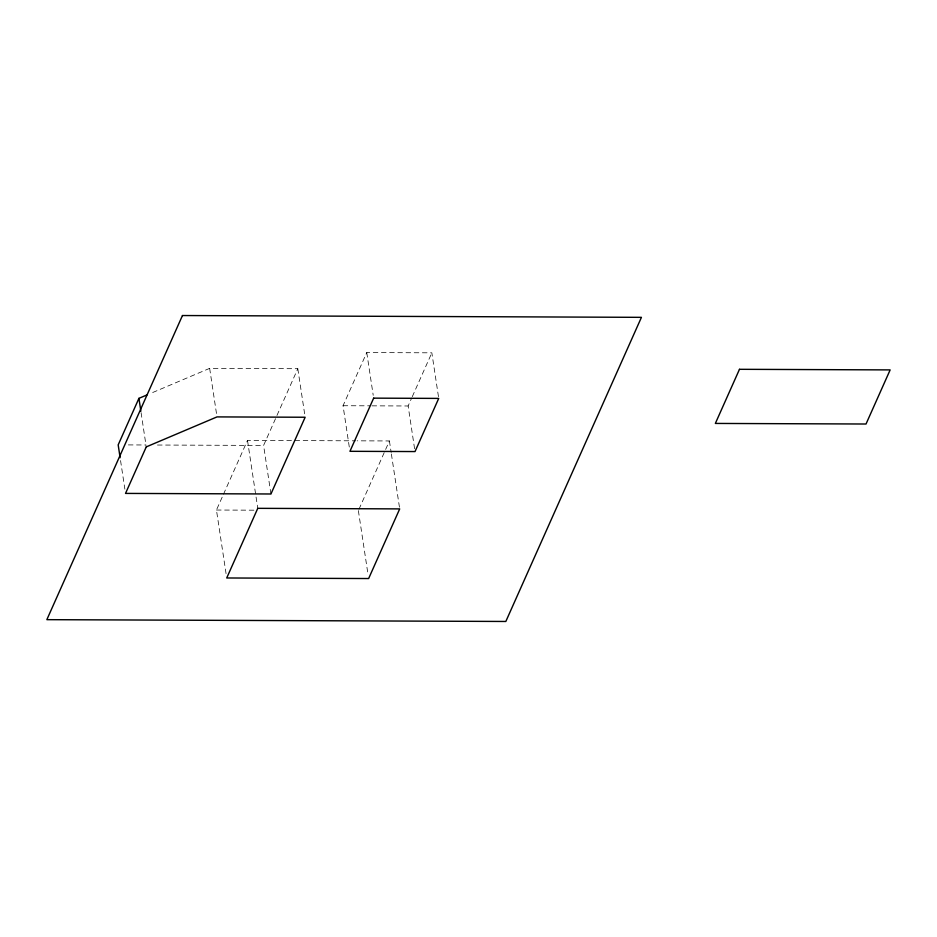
<?xml version="1.0" encoding="UTF-8"?>
<svg xmlns="http://www.w3.org/2000/svg" width="937" height="937" viewBox="0 0 937 937"><rect width="100%" height="100%" fill="white"/><g stroke="black" fill="none" stroke-linecap="round" stroke-linejoin="round"><path stroke-width="0.7" stroke-dasharray="4.68 3.51" d="M226.063 573.643L216.447 510.033L222.889 495.579M223.475 494.267L247.497 440.39L355.767 440.823M270.934 493.986L263.59 445.438L297.802 368.709L209.654 368.358L149.592 393.821M349.29 447.031L343.047 405.721L366.754 352.558L431.84 352.816L438.516 396.972M358.953 509.283L389.417 440.952L357.231 440.823M414.587 448.718L408.134 405.979L411.683 398.002M412.28 396.679L431.84 352.816M343.047 405.721L370.525 405.826M371.977 405.838L408.134 405.979M128.357 444.911L145.809 444.981M157.439 445.028L263.59 445.438M216.447 510.033L254.489 510.185M389.417 440.952L391.174 452.512M391.385 453.965L399.701 508.896M366.754 352.558L373.219 395.297M358.367 510.595L367.983 574.194M297.802 368.709L304.935 415.817M247.497 440.39L257.769 508.334M209.654 368.358L216.564 414.049M141.077 412.631L146.043 445.462M120.557 460.571L124.867 489.137"/><path stroke-width="1.41" d="M146.922 394.957L138.922 398.354L118.179 444.876L120.123 457.724M138.922 398.354L140.866 411.202M182.457 315.535L46.85 619.662L505.828 621.465L641.435 317.338L182.457 315.535M146.266 446.89L125.523 493.412L270.934 493.986L305.146 417.246L216.997 416.906L146.266 446.89M257.769 508.334L226.719 577.977L368.639 578.539L399.701 508.896L257.769 508.334M373.652 398.143L349.946 451.306L415.021 451.564L438.727 398.401L373.652 398.143M739.48 369.307L715.353 423.43L866.022 424.016L890.15 369.904L739.48 369.307"/></g></svg>
